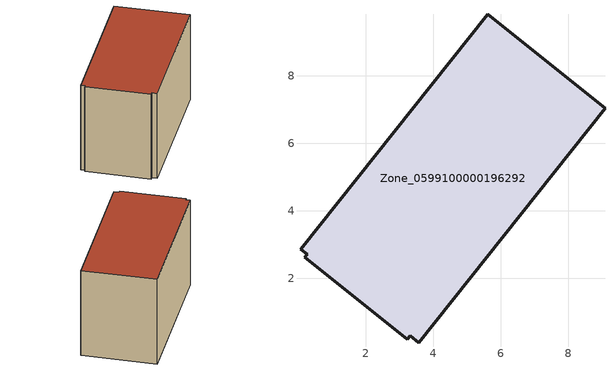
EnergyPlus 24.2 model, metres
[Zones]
Zone_0599100000196292
 floor ground (C_G): 3.32,0.3 3.23,0.2 0.19,2.63 0.26,2.72 0.07,2.87 5.61,9.82 9.09,7.05 3.57,0.1 z0.53
 wall outside (C_F): 5.61,9.82 0.07,2.87 0.26,2.72 0.19,2.63 3.23,0.2 3.32,0.3 3.57,0.1 9.09,7.05 5.61,9.82 z0.53:6.21
 roof outside (C_R): 3.32,0.3 3.57,0.1 9.09,7.05 5.61,9.82 0.07,2.87 0.26,2.72 0.19,2.63 3.23,0.2 z6.21
[BUILDING]
Pand.0599100000196292: North Axis=0; Terrain=City; Loads Convergence Tolerance Value=0.04; Temperature Convergence Tolerance Value=0.4; Solar Distribution=FullExterior; Maximum Number of Warmup Days=25; Minimum Number of Warmup Days=1
[Site:Location]
Rotterdam.The.Hague.AP_ZH_NLD Design_Conditions: Latitude=51.96; Longitude=4.45; Time Zone=1; Elevation=-4.5
[SITE:GROUNDTEMPERATURE:BUILDINGSURFACE]
18, 18, 18, 18, 18, 18, 18, 18, 18, 18, 18, 18
[MATERIAL] Thermal Absorptance=0.9; Solar Absorptance=0.7; Visible Absorptance=0.7
Name | Roughness | Thickness | Conductivity | Density | Specific Heat
G.TC.1946-1964 | MediumSmooth | 0.15 | 1 | 540 | 1210
F.TC.1946-1964 | Rough | 0.3 | 0.857143 | 1920 | 840
R.TC.1946-1964 | MediumRough | 0.2 | 0.235294 | 1500 | 1000
[CONSTRUCTION]
C_G: G.TC.1946-1964
C_F: F.TC.1946-1964
C_R: R.TC.1946-1964
[ZONE]
Zone_0599100000196292: Type=1; Multiplier=1; Ceiling Height=Autocalculate; Volume=Autocalculate; Floor Area=autocalculate; Part of Total Floor Area=Yes
[ZONEINFILTRATION:DESIGNFLOWRATE]
Infil_Zone_0599100000196292: Zone or ZoneList or Space or SpaceList=Zone_0599100000196292; Schedule=AlwaysOn; Design Flow Rate Calculation Method=Flow/Area; Flow Rate per Floor Area=0.003; Constant Term Coefficient=1; Temperature Term Coefficient=0; Velocity Term Coefficient=0; Velocity Squared Term Coefficient=0
[HVACTEMPLATE:ZONE:IDEALLOADSAIRSYSTEM]
Zone_0599100000196292: Maximum Heating Supply Air Temperature=50; Minimum Cooling Supply Air Temperature=13; Maximum Heating Supply Air Humidity Ratio=0.0156; Minimum Cooling Supply Air Humidity Ratio=0.0077; Heating Limit=NoLimit; Cooling Limit=NoLimit; Dehumidification Control Type=ConstantSensibleHeatRatio; Cooling Sensible Heat Ratio=0.7; Dehumidification Setpoint=60; Humidification Control Type=None; Humidification Setpoint=30; Outdoor Air Method=None; Outdoor Air Flow Rate per Person=0.00944; Outdoor Air Flow Rate per Zone Floor Area=0; Outdoor Air Flow Rate per Zone=0; Demand Controlled Ventilation Type=None; Outdoor Air Economizer Type=NoEconomizer; Heat Recovery Type=None; Sensible Heat Recovery Effectiveness=0.7; Latent Heat Recovery Effectiveness=0.65
[ZONECONTROL:THERMOSTAT]
ThermostatControl_Zone_0599100000196292: Zone or ZoneList=Zone_0599100000196292; Control Type Schedule=DualSetpointControlType; Control 1=Thermostat_Zone_0599100000196292; Temperature Difference Between Cutout And Setpoint=0
[THERMOSTATSETPOINT:DUALSETPOINT]
Thermostat_Zone_0599100000196292: Heating Setpoint Temperature Schedule=HeatingSetpoint_Zone_0599100000196292; Cooling Setpoint Temperature Schedule=CoolingSetpoint_Zone_0599100000196292
[SCHEDULE:COMPACT]
HeatingSetpoint_Zone_0599100000196292: Through: 12/31, For: AllDays, Until: 24:00, 21
CoolingSetpoint_Zone_0599100000196292: Through: 12/31, For: AllDays, Until: 24:00, 24
DualSetpointControlType: Through: 12/31, For: AllDays, Until: 24:00, 4
AlwaysOn: Through: 12/31, For: AllDays, Until: 24:00, 1
